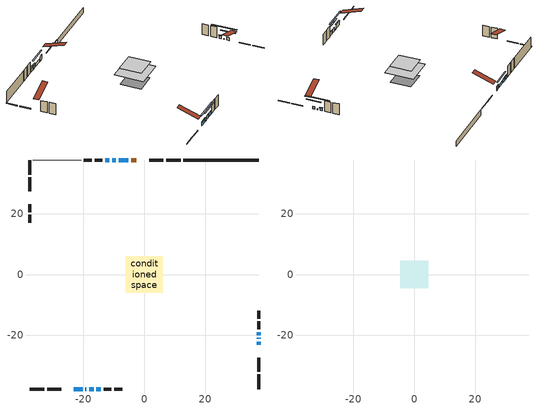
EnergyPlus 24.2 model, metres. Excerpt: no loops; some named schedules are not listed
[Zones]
conditioned space
 floor othersidecoefficients (Floor1 construction): -1.8,-1.8 -1.8,1.8 1.8,1.8 1.8,-1.8 z0.53
 floor adiabatic (AdiabaticFloorConstruction): -6.07,-6.07 -6.07,6.07 6.07,6.07 6.07,-6.07 z2.97
 floor foundation (Slab1 construction): -4.37,-4.37 -4.37,4.37 4.37,4.37 4.37,-4.37 z-1.82
 wall outside (RimJoist1 construction): 11.98,37.69 7.2,37.69 / -37.69,-37.69 -32.91,-37.69 / -37.69,37.69 -37.69,32.91 / 37.69,-37.69 37.69,-32.91 z0.53:0.83
 wall outside (RimJoist2 construction): 6.27,37.69 1.63,37.69 / -31.98,-37.69 -27.33,-37.69 / -37.69,31.98 -37.69,27.33 / 37.69,-31.98 37.69,-27.33 z0.53:0.83
 wall outside (AdiabaticWallConstruction 1): -2.58,37.69 -4.32,37.69 z0.53:2.56
 wall outside (AdiabaticWallConstruction): 37.69,-23.13 37.69,-22.12 / 37.69,-19.97 37.69,-18.97 z0.53:1.7; -23.13,-37.69 -20.27,-37.69 / -18.12,-37.69 -16.69,-37.69 / -15.76,-37.69 -14.33,-37.69 z0.53:2.2; 37.69,-21.2 37.69,-20.9 / -19.34,-37.69 -19.04,-37.69 z0.53:0.88; -5.25,37.69 -8.39,37.69 z0.53:1.76; -9.32,37.69 -10.61,37.69 / -11.53,37.69 -12.82,37.69 z0.53:2.03
 wall outside (Wall1 construction): -13.75,37.69 -16.32,37.69 / -13.4,-37.69 -10.83,-37.69 / -37.69,23.13 -37.69,20.55 / 37.69,-18.04 37.69,-15.47 z0.53:5.41
 wall outside (Wall2 construction): -17.25,37.69 -19.89,37.69 / -9.9,-37.69 -7.26,-37.69 / -37.69,19.62 -37.69,16.99 / 37.69,-14.54 37.69,-11.9 z0.53:5.41
 wall foundation (FoundationWall1 construction): 12.91,37.69,-1.82 12.91,37.69,0.53 35.21,37.69,0.53 35.21,37.69,0.45 37.69,37.69,0.45 37.69,37.69,-1.82
 wall adiabatic (Wall3 construction): -20.82,37.69 -36.76,37.69 z0.53:5.41
 window (WindowConstruction): 37.69,-23.13 37.69,-22.12 z0.53:1.7
 window (WindowConstruction 7): -23.13,-37.69 -20.27,-37.69 z0.53:2.2
 window (WindowConstruction 8): 37.69,-21.2 37.69,-20.9 z0.53:0.87
 window (WindowConstruction 9): -19.34,-37.69 -19.05,-37.69 z0.53:0.87
 window (WindowConstruction 1): -5.25,37.69 -8.39,37.69 z0.53:1.76
 window (WindowConstruction 2): -18.12,-37.69 -16.69,-37.69 z0.53:2.2
 window (WindowConstruction 3): -15.76,-37.69 -14.33,-37.69 z0.53:2.2
 window (WindowConstruction 4): 37.69,-19.97 37.69,-18.97 z0.53:1.7
 window (WindowConstruction 5): -9.32,37.69 -10.61,37.69 z0.53:2.03
 window (WindowConstruction 6): -11.54,37.69 -12.82,37.69 z0.53:2.03
 door (Door): -2.58,37.69 -4.32,37.69 z0.53:2.56
 ceiling adiabatic (AdiabaticFloorConstruction): 6.07,-6.07 6.07,6.07 -6.07,6.07 -6.07,-6.07 z2.97
attic - vented
 floor to conditioned space (Floor2 construction Reversed): -4.58,-4.58 -4.58,4.58 4.58,4.58 4.58,-4.58 z5.41
 roof outside (Roof1 construction): -1.65,37.69,5.41 -1.65,28.78,8.38 0.7,28.78,8.38 0.7,37.69,5.41; -24.06,-37.69,5.41 -24.06,-28.78,8.38 -26.41,-28.78,8.38 -26.41,-37.69,5.41; -37.69,24.06,5.41 -28.78,24.06,8.38 -28.78,26.41,8.38 -37.69,26.41,5.41; 37.69,-24.06,5.41 28.78,-24.06,8.38 28.78,-26.41,8.38 37.69,-26.41,5.41
shading: 37.69,-19.52 37.69,-25.73 38.1,-25.73 38.1,-19.52 z4.3; -20.07,-37.69 -23.33,-37.69 -23.33,-38.1 -20.07,-38.1 z2.4; 37.69,-15.81 37.69,-26.29 38.1,-26.29 38.1,-15.81 z5.96; -13.95,-37.69 -24.43,-37.69 -24.43,-38.1 -13.95,-38.1 z5.96; -10.99,37.69 -2.65,37.69 -2.65,38.1 -10.99,38.1 z4.36; -14.09,-37.69 -20.72,-37.69 -20.72,-38.1 -14.09,-38.1 z4.8; -11.73,-37.69 -18.36,-37.69 -18.36,-38.1 -11.73,-38.1 z4.8; 37.69,-18.77 37.69,-20.17 38.1,-20.17 38.1,-18.77 z1.9; -10.81,37.69 -9.12,37.69 -9.12,38.1 -10.81,38.1 z2.23; -13.02,37.69 -11.33,37.69 -11.33,38.1 -13.02,38.1 z2.23
[Building]
Building 1: Terrain=Suburbs
[Site:Location]
Toronto City Centre_ON: Latitude {deg}=43.63; Longitude {deg}=-79.39; Time Zone {hr}=-5; Elevation {m}=77; Keep Site Location Information=Yes
[Site:GroundTemperature:Shallow]
5.01852, 3.26908, 3.12898, 3.95918, 7.29196, 10.6092, 13.4851, 15.3069, 15.4617, 13.9799, 11.1774, 7.9619
[Site:WaterMainsTemperature]
Calculation Method=Schedule; Temperature Schedule=mains temperature schedule
[Material] Roughness=Rough; Thermal Absorptance=0.9
Name | Thickness {m} | Conductivity {W/m-K} | Density {kg/m3} | Specific Heat {J/kg-K} | Solar Absorptance | Visible Absorptance
asphalt or fiberglass shingles | 0.00635 | 0.162714 | 1121.4 | 1465.45 | 0.4 | 0.4
ceiling loosefill ins | 0.169333 | 0.0480833 | 16.02 | 1046.75 | 0.7 | 0.7
ceiling stud and cavity | 0.1397 | 0.10081 | 65.682 | 1177.47 | 0.7 | 0.7
concrete 4.0 in. | 0.1016 | 1.803125 | 2242.8 | 837.4 | 0.7 | 0.7
concrete 8.0 in. | 0.2032 | 1.803125 | 2242.8 | 837.4 | 0.7 | 0.7
door material | 0.04445 | 0.053851 | 512.64 | 1214.23 | 0.7 | 0.7
exterior vertical ins | 0.0357255 | 0.029427 | 32.04 | 1214.23 | 0.7 | 0.7
floor covering | 0.0127 | 0.0433444 | 54.468 | 1339.84 | 0.6 | 0.6
floor rigid ins; rim joist rigid ins; wall rigid ins | 0.051816 | 0.029427 | 32.04 | 1214.23 | 0.7 | 0.7
floor rigid ins 1; wall rigid ins 2 | 0.512978 | 0.029427 | 32.04 | 1214.23 | 0.7 | 0.7
floor stud and cavity | 0.1397 | 0.472537 | 92.3553 | 1139.71 | 0.7 | 0.7
floor stud and cavity 1 | 0.1397 | 1.75129 | 37.0049 | 1207.88 | 0.7 | 0.7
furniture material conditioned space 1 | 0.1524 | 0.115458 | 640.8 | 1214.23 | 0.6 | 0.6
gypsum board | 0.0127 | 0.160291 | 801 | 837.4 | 0.6 | 0.6
gypsum board 1 | 0.0127 | 0.160291 | 801 | 837.4 | 0.7 | 0.7
osb sheathing 0.5 in. | 0.0127 | 0.115458 | 512.64 | 1214.23 | 0.7 | 0.7
osb sheathing 0.75 in. | 0.01905 | 0.115458 | 512.64 | 1214.23 | 0.7 | 0.7
osb sheathing 2.0 in. | 0.0508 | 0.115458 | 512.64 | 1214.23 | 0.7 | 0.7
rim joist stud and cavity | 0.0508 | 0.0452492 | 125.044 | 1163.47 | 0.6 | 0.6
rim joist stud and cavity 1 | 0.0508 | 0.101735 | 125.044 | 1163.47 | 0.6 | 0.6
wall rigid ins 1 | 0.051816 | 0.029427 | 32.04 | 1214.23 | 0.4 | 0.4
wall stud and cavity | 0.1397 | 0.762936 | 139.0536 | 1170.24 | 0.7 | 0.7
wall stud and cavity 1 | 0.1397 | 0.785599 | 139.0536 | 1170.24 | 0.7 | 0.7
wall stud and cavity 2 | 0.1397 | 0.403682 | 139.0536 | 1170.24 | 0.7 | 0.7
wall stud and cavity 3 | 0.0889 | 0.380278 | 52.3479 | 1209.89 | 0.7 | 0.7
wall stud and cavity 4 | 0.0889 | 0.391764 | 83.0341 | 1211.67 | 0.7 | 0.7
wood siding | 0.0254 | 0.102417 | 544.68 | 1172.36 | 0.4 | 0.4
wood siding 1; wood siding 2; wood siding 3 | 0.0254 | 0.102417 | 544.68 | 1172.36 | 0.7 | 0.7
[WindowMaterial:SimpleGlazingSystem]
Name | U-Factor {W/m2-K} | Solar Heat Gain Coefficient
WindowMaterial | 3.28927 | 0.64
WindowMaterial 1 | 3.24327 | 0.65
WindowMaterial 2 | 4.08305 | 0.62
WindowMaterial 3 | 3.34207 | 0.66
WindowMaterial 4 | 3.06271 | 0.66
WindowMaterial 5 | 2.120733 | 0.63
WindowMaterial 6 | 6.98337 | 0.47
[Construction]
AdiabaticFloorConstruction: floor stud and cavity 1, floor rigid ins 1, osb sheathing 0.75 in., floor covering
AdiabaticWallConstruction: wood siding 2, wall rigid ins 2, wall stud and cavity 3, gypsum board
AdiabaticWallConstruction 1: wood siding 3, wall rigid ins 2, wall stud and cavity 3, gypsum board
Door: door material
Floor1 construction: floor stud and cavity, floor rigid ins, osb sheathing 0.75 in., floor covering
Floor2 construction Reversed: gypsum board, ceiling stud and cavity, ceiling loosefill ins
FoundationWall1 construction: concrete 8.0 in., gypsum board 1
furniture construction conditioned space 1: furniture material conditioned space 1
PartitionWallConstruction: gypsum board, wall stud and cavity 4, gypsum board
RimJoist1 construction: wood siding 1, osb sheathing 2.0 in., rim joist stud and cavity
RimJoist2 construction: wood siding 1, rim joist rigid ins, osb sheathing 2.0 in., rim joist stud and cavity 1
Roof1 construction: asphalt or fiberglass shingles
Slab1 construction: concrete 4.0 in.
Wall1 construction: wood siding, wall rigid ins, osb sheathing 0.5 in., wall stud and cavity, gypsum board
Wall2 construction: wood siding, wall rigid ins, osb sheathing 0.5 in., wall stud and cavity 1, gypsum board
Wall3 construction: wall rigid ins 1, osb sheathing 0.5 in., wall stud and cavity 2, gypsum board
WindowConstruction; WindowConstruction 4: WindowMaterial
WindowConstruction 1: WindowMaterial 1
WindowConstruction 2: WindowMaterial 2
WindowConstruction 3; WindowConstruction 7: WindowMaterial 3
WindowConstruction 5: WindowMaterial 4
WindowConstruction 6: WindowMaterial 5
WindowConstruction 8; WindowConstruction 9: WindowMaterial 6
[Zone] Multiplier=1; Part of Total Floor Area=Yes
Name | Volume {m3}
attic - vented | 40.4093
conditioned space | 576.1
[Space]
Name | Zone | Volume {m3}
attic - vented 1 | attic - vented | 40.4093
conditioned space 1 | conditioned space | 576.1
[ZoneInfiltration:EffectiveLeakageArea]
infil attic - vented 1: Zone or Space=attic - vented 1; Schedule=Always On Discrete; Effective Air Leakage Area {cm2}=3527.16; Stack Coefficient=0.000206637; Wind Coefficient=9.71233e-06
[ZoneMixing]
whole house fan mix: Zone or Space=attic - vented; Schedule=Always On Continuous; Design Flow Rate Calculation Method=Flow/Zone; Design Flow Rate {m3/s}=0; Source Zone or Space=conditioned space
[SurfaceProperty:OtherSideCoefficients]
other non-freezing space: Combined Convective/Radiative Film Coefficient {W/m2-K}=8.35; Constant Temperature Coefficient=1; External Dry-Bulb Temperature Coefficient=0; Ground Temperature Coefficient=0; Wind Speed Coefficient=0; Zone Air Temperature Coefficient=0; Constant Temperature Schedule=other non-freezing space; Previous Other Side Temperature Coefficient=0
[SurfaceProperty:ExposedFoundationPerimeter]
Slab1: Exposed Perimeter Calculation Method=TotalExposedPerimeter; Total Exposed Perimeter {m}=24.78
[InternalMass] Zone or ZoneList=conditioned space; Space or SpaceList=conditioned space 1
Name | Construction | Surface Area {m2}
furniture mass conditioned space 1 | furniture construction conditioned space 1 | 94.7962
partition wall mass | PartitionWallConstruction | 236.99
[Lights]
interior lighting: Zone or ZoneList or Space or SpaceList=conditioned space 1; Schedule=interior lighting schedule; Design Level Calculation Method=LightingLevel; Lighting Level {W}=343.2; Return Air Fraction=0; Fraction Radiant=0.6; Fraction Visible=0.2; Fraction Replaceable=1
[People]
occupants: Zone or ZoneList or Space or SpaceList=conditioned space 1; Number of People Schedule=occupants schedule; Number of People Calculation Method=People; Number of People=3; Fraction Radiant=0.314171; Sensible Heat Fraction=0.56303; Activity Level Schedule=occupants activity schedule; Carbon Dioxide Generation Rate {m3/s-W}=0; Enable ASHRAE 55 Comfort Warnings=No; Mean Radiant Temperature Calculation Type=EnclosureAveraged
[ElectricEquipment] Zone or ZoneList or Space or SpaceList=conditioned space 1; Design Level Calculation Method=EquipmentLevel
Name | Schedule | Design Level {W} | Fraction Latent | Fraction Radiant | Fraction Lost
clothes dryer | clothes dryer schedule | 140.772 | 0.015 | 0.081 | 0.85
clothes washer | clothes washer schedule | 32.1985 | 0.03 | 0.162 | 0.7
cooking range | cooking range schedule | 208.969 | 0.08 | 0.432 | 0.2
dishwasher | dishwasher schedule | 66.8632 | 0.3 | 0.18 | 0.4
fridge | fridge schedule | 72.9452 | 0 | 0.6 | 0
mech vent house fan | mech vent house fan schedule | 0 | 0 | 0 | 1
mech vent house fan cfis | mech vent house fan cfis schedule | 0 | 0 | 0 | 0
misc plug loads | misc plug loads schedule | 494.7 | 0.045 | 0.513 | 0.1
whole house fan | Always On Discrete | 0 | 0 | 0 | 1
[OtherEquipment] Zone or ZoneList or Space or SpaceList=conditioned space 1; Design Level Calculation Method=EquipmentLevel
Name | Fuel Type | Schedule | Design Level {W} | Fraction Latent | Fraction Radiant | Fraction Lost
clothes dryer 1 | Electricity | clothes dryer schedule | 0 | 0.015 | 0.081 | 0.85
cooking range 1 | Electricity | cooking range schedule | 0 | 0.08 | 0.432 | 0.2
general water use latent | None | general water use schedule | 59.3978 | 1 | 0 | 0
general water use sensible | None | general water use schedule | -58.539 | 0 | 0.6 | 0
mech vent house fan latent load | None | Always On Discrete | 0 | 1 | 0 | 0
mech vent house fan sensible load | None | Always On Discrete | 0 | 0 | 0 | 0
water heater energy adjustment1 | NaturalGas | Always On Discrete | 0.01 | 0 | 0 | 1
[ZoneInfiltration:DesignFlowRate] Zone or ZoneList or Space or SpaceList=conditioned space 1; Schedule=Always On Discrete; Design Flow Rate Calculation Method=Flow/Zone; Design Flow Rate {m3/s}=0
infil flow; natural vent flow; whole house fan flow
[AvailabilityManager:Scheduled]
central ac and furnace airloop Availability Manager: Schedule=Always On Discrete
[Foundation:Kiva]
Foundation Kiva 1: Initial Indoor Air Temperature {C}=18; Wall Height Above Grade {m}=0.530017; Wall Depth Below Slab {m}=0.2032; Custom Block Material Name 1=exterior vertical ins; Custom Block Depth 1 {m}=2.350008; Custom Block X Position 1 {m}=0.2159; Custom Block Z Position 1 {m}=0
[Foundation:Kiva:Settings]
Soil Conductivity {W/m-K}=0.849921; Soil Density {kg/m3}=1842.3; Soil Specific Heat {J/kg-K}=418.7; Ground Solar Absorptivity=0.9; Ground Thermal Absorptivity=0.9; Ground Surface Roughness {m}=0.03; Far-Field Width {m}=40; Deep-Ground Boundary Condition=ZeroFlux; Deep-Ground Depth {m}=40; Minimum Cell Dimension {m}=0.2; Maximum Cell Growth Coefficient=3; Simulation Timestep=Timestep
[Exterior:Lights]
exterior lighting: Schedule=exterior lighting schedule; Design Level {W}=75.6
[EnergyManagementSystem:GlobalVariable]
central_ac_and_furnace_airloop_Fan_RTF
infil_program_Qfan
infil_program_Qinf
natural_vent_program_Qnv
natural_vent_program_Qwhf
[EnergyManagementSystem:Sensor]
Name | Output:Variable or Output:Meter Index Key | Output:Variable or Output:Meter
airflow_gain | infil flow | Infiltration Sensible Heat Gain Energy
airflow_gain_1 | natural vent flow | Infiltration Sensible Heat Gain Energy
airflow_gain_2 | whole house fan flow | Infiltration Sensible Heat Gain Energy
airflow_loss | infil flow | Infiltration Sensible Heat Loss Energy
airflow_loss_1 | natural vent flow | Infiltration Sensible Heat Loss Energy
airflow_loss_2 | whole house fan flow | Infiltration Sensible Heat Loss Energy
clg_load_cond |  | Cooling:EnergyTransfer:Zone:CONDITIONED SPACE
clg_sp_s; clg_sp_s_1 | cooling setpoint | Schedule Value
clothes_dryer_exhaust_0_sch_s | clothes dryer exhaust 0 schedule | Schedule Value
cool_season | cooling season schedule | Schedule Value
htg_load_cond |  | Heating:EnergyTransfer:Zone:CONDITIONED SPACE
htg_sp_s; htg_sp_s_1 | heating setpoint | Schedule Value
ig_ee_conv | clothes dryer | Electric Equipment Convective Heating Energy
ig_ee_conv_2 | cooking range | Electric Equipment Convective Heating Energy
ig_ee_conv_4 | fridge | Electric Equipment Convective Heating Energy
ig_ee_conv_5 | misc plug loads | Electric Equipment Convective Heating Energy
ig_ee_conv_6 | whole house fan | Electric Equipment Convective Heating Energy
ig_ee_rad | clothes dryer | Electric Equipment Radiant Heating Energy
ig_ee_rad_2 | cooking range | Electric Equipment Radiant Heating Energy
ig_ee_rad_4 | fridge | Electric Equipment Radiant Heating Energy
ig_ee_rad_5 | misc plug loads | Electric Equipment Radiant Heating Energy
ig_ee_rad_6 | whole house fan | Electric Equipment Radiant Heating Energy
ig_lgt_conv | interior lighting | Lights Convective Heating Energy
ig_lgt_rad | interior lighting | Lights Radiant Heating Energy
ig_lgt_vis | interior lighting | Lights Visible Radiation Heating Energy
ig_oe_conv | clothes dryer 1 | Other Equipment Convective Heating Energy
ig_oe_conv_1 | cooking range 1 | Other Equipment Convective Heating Energy
ig_oe_conv_2 | general water use latent | Other Equipment Convective Heating Energy
ig_oe_conv_3 | general water use sensible | Other Equipment Convective Heating Energy
ig_oe_conv_4 | water heater energy adjustment1 | Other Equipment Convective Heating Energy
ig_oe_rad | clothes dryer 1 | Other Equipment Radiant Heating Energy
ig_oe_rad_1 | cooking range 1 | Other Equipment Radiant Heating Energy
ig_oe_rad_2 | general water use latent | Other Equipment Radiant Heating Energy
ig_oe_rad_3 | general water use sensible | Other Equipment Radiant Heating Energy
ig_oe_rad_4 | water heater energy adjustment1 | Other Equipment Radiant Heating Energy
ig_ppl_conv | occupants | People Convective Heating Energy
ig_ppl_rad | occupants | People Radiant Heating Energy
im_conv | furniture mass conditioned space 1 | Surface Inside Face Convection Heat Gain Energy
im_conv_1 | partition wall mass | Surface Inside Face Convection Heat Gain Energy
im_ig | furniture mass conditioned space 1 | Surface Inside Face Internal Gains Radiation Heat Gain Energy
im_ig_1 | partition wall mass | Surface Inside Face Internal Gains Radiation Heat Gain Energy
im_lgt | furniture mass conditioned space 1 | Surface Inside Face Lights Radiation Heat Gain Energy
im_lgt_1 | partition wall mass | Surface Inside Face Lights Radiation Heat Gain Energy
im_sol | furniture mass conditioned space 1 | Surface Inside Face Solar Radiation Heat Gain Energy
im_sol_1 | partition wall mass | Surface Inside Face Solar Radiation Heat Gain Energy
im_surf | furniture mass conditioned space 1 | Surface Inside Face Net Surface Thermal Radiation Heat Gain Energy
im_surf_1 | partition wall mass | Surface Inside Face Net Surface Thermal Radiation Heat Gain Energy
mv_conv | mech vent house fan | Electric Equipment Convective Heating Energy
mv_conv_1 | mech vent house fan cfis | Electric Equipment Convective Heating Energy
mv_conv_2 | mech vent house fan latent load | Other Equipment Convective Heating Energy
mv_conv_3 | mech vent house fan sensible load | Other Equipment Convective Heating Energy
mv_rad | mech vent house fan | Electric Equipment Radiant Heating Energy
mv_rad_1 | mech vent house fan cfis | Electric Equipment Radiant Heating Energy
mv_rad_2 | mech vent house fan latent load | Other Equipment Radiant Heating Energy
mv_rad_3 | mech vent house fan sensible load | Other Equipment Radiant Heating Energy
natural_vent_s | natural vent schedule | Schedule Value
oa_temp |  | Site Outdoor Air Drybulb Temperature
out_pb_s |  | Site Outdoor Air Barometric Pressure
out_wt_s |  | Site Outdoor Air Humidity Ratio
site_vw_s |  | Site Wind Speed
ss_back_out | Window1 | Surface Window Shortwave from Zone Back Out Window Heat Transfer Rate
ss_back_out_1 | Window10 | Surface Window Shortwave from Zone Back Out Window Heat Transfer Rate
ss_back_out_2 | Window12 | Surface Window Shortwave from Zone Back Out Window Heat Transfer Rate
ss_back_out_3 | Window13 | Surface Window Shortwave from Zone Back Out Window Heat Transfer Rate
ss_back_out_4 | Window2 | Surface Window Shortwave from Zone Back Out Window Heat Transfer Rate
ss_back_out_5 | Window5 | Surface Window Shortwave from Zone Back Out Window Heat Transfer Rate
ss_back_out_6 | Window6 | Surface Window Shortwave from Zone Back Out Window Heat Transfer Rate
ss_back_out_7 | Window7 | Surface Window Shortwave from Zone Back Out Window Heat Transfer Rate
ss_back_out_8 | Window8 | Surface Window Shortwave from Zone Back Out Window Heat Transfer Rate
ss_back_out_9 | Window9 | Surface Window Shortwave from Zone Back Out Window Heat Transfer Rate
ss_conv | Door1 | Surface Inside Face Convection Heat Gain Energy
ss_conv_1 | Window1 | Surface Inside Face Convection Heat Gain Energy
ss_conv_10 | Window9 | Surface Inside Face Convection Heat Gain Energy
ss_conv_2 | Window10 | Surface Inside Face Convection Heat Gain Energy
ss_conv_3 | Window12 | Surface Inside Face Convection Heat Gain Energy
ss_conv_4 | Window13 | Surface Inside Face Convection Heat Gain Energy
ss_conv_5 | Window2 | Surface Inside Face Convection Heat Gain Energy
ss_conv_6 | Window5 | Surface Inside Face Convection Heat Gain Energy
ss_conv_7 | Window6 | Surface Inside Face Convection Heat Gain Energy
ss_conv_8 | Window7 | Surface Inside Face Convection Heat Gain Energy
ss_conv_9 | Window8 | Surface Inside Face Convection Heat Gain Energy
ss_ig | Door1 | Surface Inside Face Internal Gains Radiation Heat Gain Energy
ss_ig_1 | Window1 | Surface Inside Face Internal Gains Radiation Heat Gain Energy
ss_ig_10 | Window9 | Surface Inside Face Internal Gains Radiation Heat Gain Energy
ss_ig_2 | Window10 | Surface Inside Face Internal Gains Radiation Heat Gain Energy
ss_ig_3 | Window12 | Surface Inside Face Internal Gains Radiation Heat Gain Energy
ss_ig_4 | Window13 | Surface Inside Face Internal Gains Radiation Heat Gain Energy
ss_ig_5 | Window2 | Surface Inside Face Internal Gains Radiation Heat Gain Energy
ss_ig_6 | Window5 | Surface Inside Face Internal Gains Radiation Heat Gain Energy
ss_ig_7 | Window6 | Surface Inside Face Internal Gains Radiation Heat Gain Energy
ss_ig_8 | Window7 | Surface Inside Face Internal Gains Radiation Heat Gain Energy
ss_ig_9 | Window8 | Surface Inside Face Internal Gains Radiation Heat Gain Energy
ss_lgt | Door1 | Surface Inside Face Lights Radiation Heat Gain Energy
ss_sol | Door1 | Surface Inside Face Solar Radiation Heat Gain Energy
ss_surf | Door1 | Surface Inside Face Net Surface Thermal Radiation Heat Gain Energy
ss_surf_1 | Window1 | Surface Inside Face Net Surface Thermal Radiation Heat Gain Energy
ss_surf_10 | Window9 | Surface Inside Face Net Surface Thermal Radiation Heat Gain Energy
ss_surf_2 | Window10 | Surface Inside Face Net Surface Thermal Radiation Heat Gain Energy
ss_surf_3 | Window12 | Surface Inside Face Net Surface Thermal Radiation Heat Gain Energy
ss_surf_4 | Window13 | Surface Inside Face Net Surface Thermal Radiation Heat Gain Energy
ss_surf_5 | Window2 | Surface Inside Face Net Surface Thermal Radiation Heat Gain Energy
ss_surf_6 | Window5 | Surface Inside Face Net Surface Thermal Radiation Heat Gain Energy
ss_surf_7 | Window6 | Surface Inside Face Net Surface Thermal Radiation Heat Gain Energy
ss_surf_8 | Window7 | Surface Inside Face Net Surface Thermal Radiation Heat Gain Energy
ss_surf_9 | Window8 | Surface Inside Face Net Surface Thermal Radiation Heat Gain Energy
ss_trans_in | Window1 | Surface Window Transmitted Solar Radiation Rate
ss_trans_in_1 | Window10 | Surface Window Transmitted Solar Radiation Rate
ss_trans_in_2 | Window12 | Surface Window Transmitted Solar Radiation Rate
ss_trans_in_3 | Window13 | Surface Window Transmitted Solar Radiation Rate
ss_trans_in_4 | Window2 | Surface Window Transmitted Solar Radiation Rate
ss_trans_in_5 | Window5 | Surface Window Transmitted Solar Radiation Rate
ss_trans_in_6 | Window6 | Surface Window Transmitted Solar Radiation Rate
ss_trans_in_7 | Window7 | Surface Window Transmitted Solar Radiation Rate
ss_trans_in_8 | Window8 | Surface Window Transmitted Solar Radiation Rate
ss_trans_in_9 | Window9 | Surface Window Transmitted Solar Radiation Rate
ss_trans_out | Window1 | Surface Inside Face Initial Transmitted Diffuse Transmitted Out Window Solar Radiation Rate
ss_trans_out_1 | Window10 | Surface Inside Face Initial Transmitted Diffuse Transmitted Out Window Solar Radiation Rate
ss_trans_out_2 | Window12 | Surface Inside Face Initial Transmitted Diffuse Transmitted Out Window Solar Radiation Rate
ss_trans_out_3 | Window13 | Surface Inside Face Initial Transmitted Diffuse Transmitted Out Window Solar Radiation Rate
ss_trans_out_4 | Window2 | Surface Inside Face Initial Transmitted Diffuse Transmitted Out Window Solar Radiation Rate
ss_trans_out_5 | Window5 | Surface Inside Face Initial Transmitted Diffuse Transmitted Out Window Solar Radiation Rate
ss_trans_out_6 | Window6 | Surface Inside Face Initial Transmitted Diffuse Transmitted Out Window Solar Radiation Rate
ss_trans_out_7 | Window7 | Surface Inside Face Initial Transmitted Diffuse Transmitted Out Window Solar Radiation Rate
ss_trans_out_8 | Window8 | Surface Inside Face Initial Transmitted Diffuse Transmitted Out Window Solar Radiation Rate
ss_trans_out_9 | Window9 | Surface Inside Face Initial Transmitted Diffuse Transmitted Out Window Solar Radiation Rate
s_conv | Floor1 | Surface Inside Face Convection Heat Gain Energy
s_conv_1 | Floor2 | Surface Inside Face Convection Heat Gain Energy
s_conv_10 | RimJoist2:180 | Surface Inside Face Convection Heat Gain Energy
s_conv_11 | RimJoist2:270 | Surface Inside Face Convection Heat Gain Energy
s_conv_12 | RimJoist2:90 | Surface Inside Face Convection Heat Gain Energy
s_conv_13 | Slab1 | Surface Inside Face Convection Heat Gain Energy
s_conv_14 | Wall1:0 | Surface Inside Face Convection Heat Gain Energy
s_conv_15 | Wall1:180 | Surface Inside Face Convection Heat Gain Energy
s_conv_16 | Wall1:270 | Surface Inside Face Convection Heat Gain Energy
s_conv_17 | Wall1:90 | Surface Inside Face Convection Heat Gain Energy
s_conv_18 | Wall2:0 | Surface Inside Face Convection Heat Gain Energy
s_conv_19 | Wall2:180 | Surface Inside Face Convection Heat Gain Energy
s_conv_2 | FoundationWall1 | Surface Inside Face Convection Heat Gain Energy
s_conv_20 | Wall2:270 | Surface Inside Face Convection Heat Gain Energy
s_conv_21 | Wall2:90 | Surface Inside Face Convection Heat Gain Energy
s_conv_22 | Wall3 | Surface Inside Face Convection Heat Gain Energy
s_conv_3 | inferred conditioned ceiling | Surface Inside Face Convection Heat Gain Energy
s_conv_4 | inferred conditioned floor | Surface Inside Face Convection Heat Gain Energy
s_conv_5 | RimJoist1:0 | Surface Inside Face Convection Heat Gain Energy
s_conv_6 | RimJoist1:180 | Surface Inside Face Convection Heat Gain Energy
s_conv_7 | RimJoist1:270 | Surface Inside Face Convection Heat Gain Energy
s_conv_8 | RimJoist1:90 | Surface Inside Face Convection Heat Gain Energy
s_conv_9 | RimJoist2:0 | Surface Inside Face Convection Heat Gain Energy
s_ig | Floor1 | Surface Inside Face Internal Gains Radiation Heat Gain Energy
s_ig_1 | Floor2 | Surface Inside Face Internal Gains Radiation Heat Gain Energy
s_ig_10 | RimJoist2:180 | Surface Inside Face Internal Gains Radiation Heat Gain Energy
s_ig_11 | RimJoist2:270 | Surface Inside Face Internal Gains Radiation Heat Gain Energy
s_ig_12 | RimJoist2:90 | Surface Inside Face Internal Gains Radiation Heat Gain Energy
s_ig_13 | Slab1 | Surface Inside Face Internal Gains Radiation Heat Gain Energy
s_ig_14 | Wall1:0 | Surface Inside Face Internal Gains Radiation Heat Gain Energy
